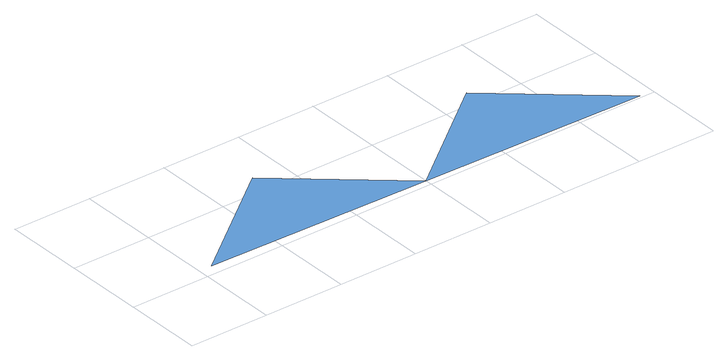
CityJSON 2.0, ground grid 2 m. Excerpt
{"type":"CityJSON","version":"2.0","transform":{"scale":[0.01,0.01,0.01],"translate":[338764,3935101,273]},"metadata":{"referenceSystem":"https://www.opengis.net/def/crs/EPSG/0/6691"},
"CityObjects":{
"waterbody1":{"type":"WaterBody","attributes":{"name":"6","class":"1140","function":"1","WaterBodyRiverFloodingRiskAttribute.description":"3","WaterBodyRiverFloodingRiskAttribute.rankOrg":"1","WaterBodyRiverFloodingRiskAttribute.adminType":"2","WaterBodyRiverFloodingRiskAttribute.scale":"L1"},"geometry":[{"type":"MultiSurface","lod":"1","boundaries":[[[0,1,2]],[[1,3,4]]]}]}
},
"vertices":[
[33,27,6],[600,17,6],[321,253,6],[1166,6,6],[887,242,6]
]}
